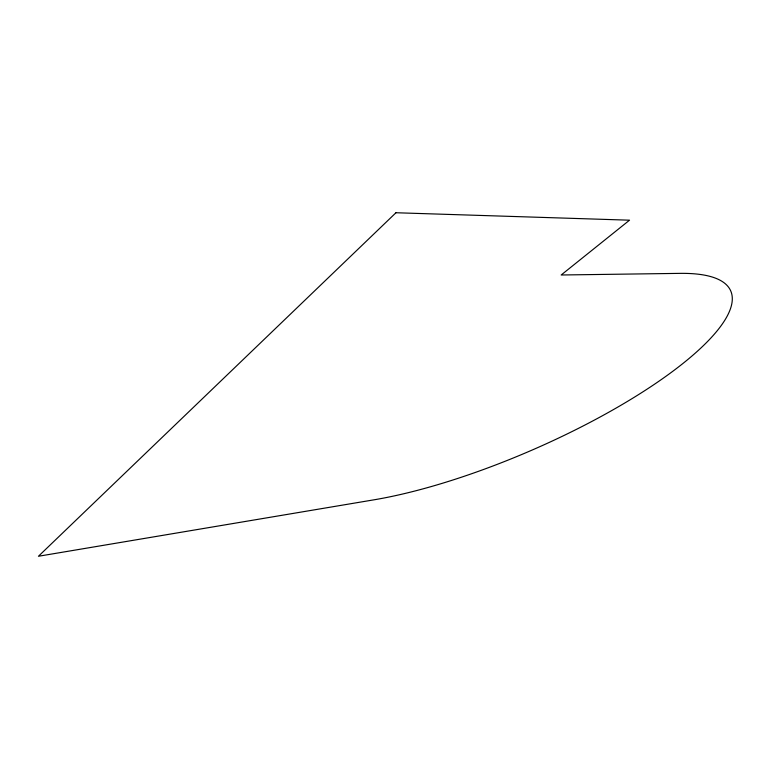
<?xml version="1.0" encoding="UTF-8"?>
<svg xmlns="http://www.w3.org/2000/svg" width="769" height="769" viewBox="0 0 769 769"><rect width="100%" height="100%" fill="white"/><g stroke="black" fill="none" stroke-linecap="round" stroke-linejoin="round"><path stroke-width="1.15" d="M395.958 212.744L38.45 556.256L373.763 499.86A245.369 66.778 -23.5 0 0 671.693 372.1A245.369 66.778 -23.5 0 0 679.844 273.37L561.178 274.994L629.523 220.184L395.958 212.744"/></g></svg>
